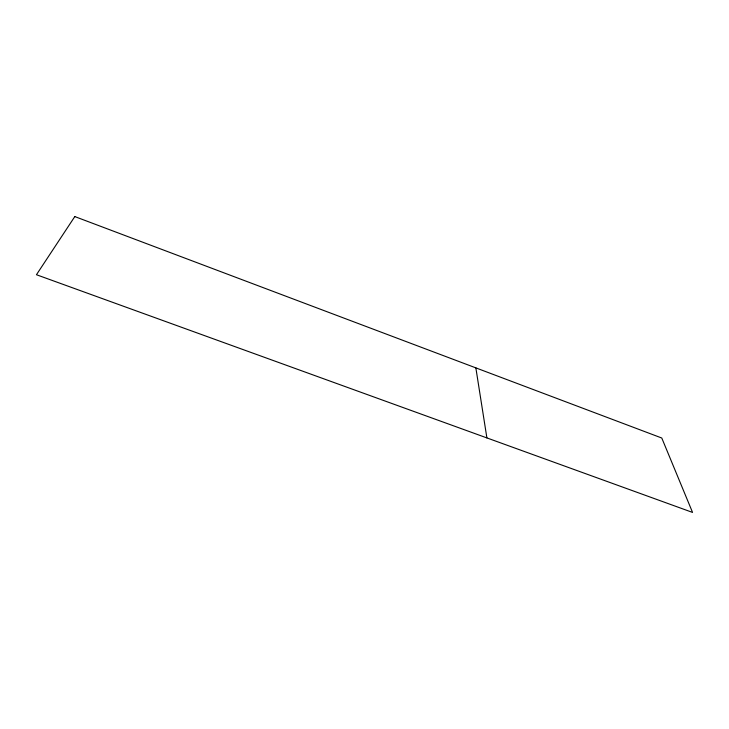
<?xml version="1.0" encoding="UTF-8"?>
<svg xmlns="http://www.w3.org/2000/svg" width="729" height="729" viewBox="0 0 729 729"><rect width="100%" height="100%" fill="white"/><g stroke="black" fill="none" stroke-linecap="round" stroke-linejoin="round"><path stroke-width="1.09" d="M475.855 367.872L486.89 437.91M74.805 216.577L36.45 274.724L692.55 512.423L661.777 438.02L74.805 216.577"/></g></svg>
